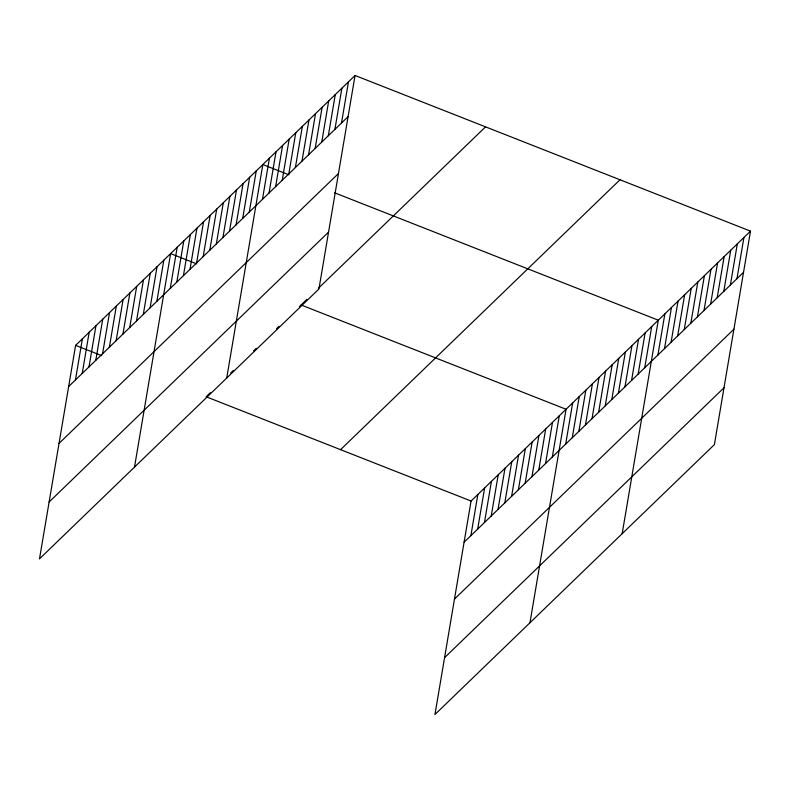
<?xml version="1.0" encoding="UTF-8"?>
<svg xmlns="http://www.w3.org/2000/svg" width="790" height="790" viewBox="0 0 790 790"><rect width="100%" height="100%" fill="white"/><g stroke="black" fill="none" stroke-linecap="round" stroke-linejoin="round"><path stroke-width="1.19" d="M355.046 75.484L75.613 345.368L39.5 558.856L318.943 288.972L355.046 75.484L750.5 231.144L714.387 444.632L434.954 714.515L471.057 501.028L750.5 231.144M75.435 379.99L82.397 338.811M82.219 373.433L89.181 332.254M89.003 366.876L95.965 325.707M95.788 360.319L102.749 319.15M102.572 353.772L109.543 312.593M109.366 347.215L116.328 306.036M116.15 340.658L123.112 299.489M122.934 334.101L129.896 292.932M129.718 327.554L136.69 286.375M136.512 320.997L143.474 279.818M143.296 314.44L150.258 273.271M150.08 307.893L157.042 266.714M156.864 301.336L163.836 260.157M134.507 467.088L170.62 253.61L196.72 263.88M170.245 288.419L177.207 247.24M176.832 282.06L183.794 240.881M183.418 275.69L190.38 234.521M190.005 269.331L196.967 228.162M196.592 262.971L203.553 221.802M203.178 256.612L210.14 215.433M209.765 250.252L216.727 209.073M216.351 243.883L223.313 202.714M222.938 237.523L229.9 196.355M229.525 231.164L236.487 189.995M236.111 224.804L243.073 183.626M242.698 218.445L249.66 177.266M249.285 212.076L256.246 170.907M226.72 378.035L262.833 164.547L288.933 174.817M262.458 199.357L269.42 158.178M269.044 192.997L276.006 151.818M275.631 186.638L282.593 145.459M282.218 180.268L289.179 139.099M288.804 173.909L295.766 132.74M295.391 167.549L302.353 126.37M301.978 161.19L308.939 120.011M308.564 154.83L315.526 113.651M315.151 148.461L322.113 107.292M321.737 142.101L328.699 100.932M328.324 135.742L335.286 94.563M334.911 129.382L341.873 88.203M341.497 123.023L348.459 81.844M470.88 535.65L477.851 494.481M477.674 529.093L484.635 487.924M484.458 522.545L491.42 481.367M491.242 515.989L498.204 474.81M498.026 509.432L504.988 468.263M504.81 502.875L511.782 461.706M511.604 496.327L518.566 455.149M518.388 489.77L525.35 448.592M525.172 483.213L532.134 442.045M531.956 476.666L538.928 435.488M538.75 470.109L545.712 428.931M545.535 463.552L552.496 422.383M552.319 456.995L559.281 415.826M529.962 622.757L566.075 409.269L301.118 304.979M565.689 444.079L572.661 402.91M572.276 437.719L579.248 396.55M578.863 431.36L585.834 390.181M585.449 425L592.421 383.822M592.036 418.641L599.008 377.462M598.623 412.271L605.594 371.103M605.209 405.912L612.181 364.743M611.796 399.552L618.768 358.374M618.382 393.193L625.354 352.014M624.969 386.833L631.941 345.655M631.565 380.464L638.527 339.295M638.152 374.104L645.114 332.936M644.739 367.745L651.701 326.566M622.174 533.694L658.287 320.207L334.604 192.8M657.912 355.026L664.874 313.847M664.499 348.657L671.461 307.488M671.085 342.297L678.047 301.128M677.672 335.938L684.634 294.759M684.259 329.578L691.22 288.399M690.845 323.219L697.807 282.04M697.432 316.849L704.394 275.68M704.018 310.49L710.98 269.321M710.605 304.13L717.567 262.952M717.192 297.771L724.154 256.592M723.778 291.401L730.74 250.233M730.365 285.042L737.327 243.873M736.952 278.682L743.913 237.514M68.641 386.537L348.084 116.653M59.023 443.407L338.466 173.524M49.118 501.986L328.561 232.102M206.96 395.918L210.347 392.64M230.71 372.979L233.257 370.52M253.61 350.859L256.157 348.4M276.52 328.739L279.058 326.28M299.42 306.609L306.885 299.41M318.41 288.271L485.544 126.854M340.559 449.658L620.002 179.774M464.095 542.207L743.538 272.323M454.477 599.067L733.92 329.183M444.572 657.655L724.005 387.772M75.613 345.368L101.713 355.638M206.111 396.738L471.057 501.028"/></g></svg>
